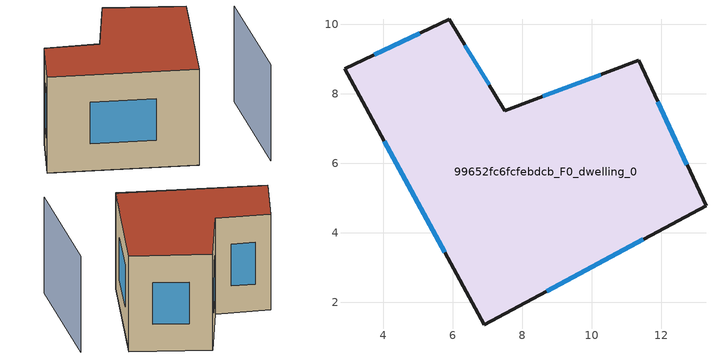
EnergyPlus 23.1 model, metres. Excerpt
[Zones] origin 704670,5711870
99652fc6fcfebdcb_F0_dwelling_0
 floor ground (EU_floor_Construction): 13.28,4.78 11.34,8.96 7.49,7.52 5.89,10.15 2.88,8.72 6.9,1.36 z0
 wall outside (EU_wall_Construction): 13.28,4.78 6.9,1.36 2.88,8.72 5.89,10.15 7.49,7.52 11.34,8.96 13.28,4.78 z0:6
 window (EU_Window_Construction): 11.48,3.81 8.71,2.33 / 5.76,3.44 4.02,6.64 / 3.73,9.13 5.04,9.75 / 6.34,9.4 7.04,8.26 / 8.58,7.93 10.25,8.56 / 11.89,7.78 12.74,5.96 z1.7:4.3
 roof outside (EU_roof_Construction): 11.34,8.96 13.28,4.78 6.9,1.36 2.88,8.72 5.89,10.15 7.49,7.52 z6
shading: 8.84,-2.08 14.3,2.33 z0:6
[Building]
EU S2 Campaign: North Axis=0; Terrain=City; Solar Distribution=FullExterior
[Site:Location]
London: Latitude=51.5; Longitude=-0.5; Time Zone=0; Elevation=25
[SizingPeriod:WeatherFileDays]
AnnualSizingPeriod: Begin Month=1; Begin Day of Month=1; End Month=12; End Day of Month=31; Day of Week for Start Day=Monday; Use Weather File Daylight Saving Period=No; Use Weather File Rain and Snow Indicators=No
[MATERIAL]
EU_InternalMass_Material: Roughness=MediumRough; Thickness=0.1; Conductivity=1; Density=1800; Specific Heat=900; Thermal Absorptance=0.9; Solar Absorptance=0.7; Visible Absorptance=0.7
[MATERIAL:NOMASS] Roughness=MediumRough; Thermal Absorptance=0.9; Solar Absorptance=0.7; Visible Absorptance=0.7
Name | Thermal Resistance
EU_wall_NoMass | 0.555556
EU_roof_NoMass | 0.510204
EU_floor_NoMass | 1.43678
[WINDOWMATERIAL:SIMPLEGLAZINGSYSTEM]
EU_Window_SimpleGlazing: UFactor=3.96; Solar Heat Gain Coefficient=0.85; Visible Transmittance=0.85
[CONSTRUCTION]
EU_wall_Construction: EU_wall_NoMass
EU_roof_Construction: EU_roof_NoMass
EU_floor_Construction: EU_floor_NoMass
EU_InternalMass_Construction: EU_InternalMass_Material
EU_Window_Construction: EU_Window_SimpleGlazing
[ZONE]
99652fc6fcfebdcb_F0_dwelling_0: Type=1; Multiplier=1; Ceiling Height=autocalculate; Volume=286.737; Floor Area=autocalculate; Part of Total Floor Area=Yes
[INTERNALMASS]
99652fc6fcfebdcb_F0_dwelling_0_EU_InternalMass: Construction=EU_InternalMass_Construction; Zone or ZoneList=99652fc6fcfebdcb_F0_dwelling_0; Surface Area=47.7896
[OTHEREQUIPMENT]
EU_Step8_InternalGain_99652fc6fcfebdcb_F0_dwelling_0_f000: Fuel Type=Electricity; Zone or ZoneList or Space or SpaceList=99652fc6fcfebdcb_F0_dwelling_0; Schedule=EU_Step8_GainSchedule_99652fc6fcfebdcb_F0_dwelling_0_f000; Design Level Calculation Method=Watts/Area; Power per Zone Floor Area=1; Fraction Latent=0; Fraction Radiant=0; Fraction Lost=0; Carbon Dioxide Generation Rate=0; EndUse Subcategory=EU_Step8_InternalGains
[ZONEVENTILATION:DESIGNFLOWRATE]
EU_ConstantAir_99652fc6fcfebdcb_F0_dwelling_0: Zone or ZoneList or Space or SpaceList=99652fc6fcfebdcb_F0_dwelling_0; Schedule=EU_AlwaysOn; Design Flow Rate Calculation Method=AirChanges/Hour; Air Changes per Hour=0.48; Ventilation Type=Natural; Fan Pressure Rise=0; Fan Total Efficiency=1; Constant Term Coefficient=1; Temperature Term Coefficient=0; Velocity Term Coefficient=0; Velocity Squared Term Coefficient=0; Minimum Indoor Temperature=-100; Maximum Indoor Temperature=100; Delta Temperature=-100; Minimum Outdoor Temperature=-100; Maximum Outdoor Temperature=100; Maximum Wind Speed=40
[HVACTEMPLATE:THERMOSTAT]
EU_HeatOnly_99652fc6fcfebdcb_F0_dwelling_0: Constant Heating Setpoint=20; Constant Cooling Setpoint=50
[HVACTEMPLATE:ZONE:IDEALLOADSAIRSYSTEM]
99652fc6fcfebdcb_F0_dwelling_0: Template Thermostat=EU_HeatOnly_99652fc6fcfebdcb_F0_dwelling_0; System Availability Schedule=EU_AlwaysOn; Maximum Heating Supply Air Temperature=50; Minimum Cooling Supply Air Temperature=13; Maximum Heating Supply Air Humidity Ratio=0.0156; Minimum Cooling Supply Air Humidity Ratio=0.0077; Heating Limit=NoLimit; Cooling Limit=NoLimit; Heating Availability Schedule=EU_AlwaysOn; Cooling Availability Schedule=EU_CoolingOff; Dehumidification Control Type=ConstantSensibleHeatRatio; Cooling Sensible Heat Ratio=0.7; Dehumidification Setpoint=60; Humidification Control Type=None; Humidification Setpoint=30; Outdoor Air Method=None; Outdoor Air Flow Rate per Person=0.00944; Outdoor Air Flow Rate per Zone Floor Area=0; Outdoor Air Flow Rate per Zone=0; Demand Controlled Ventilation Type=None; Outdoor Air Economizer Type=NoEconomizer; Heat Recovery Type=None; Sensible Heat Recovery Effectiveness=0.7; Latent Heat Recovery Effectiveness=0.65
[SIZING:ZONE]
99652fc6fcfebdcb_F0_dwelling_0: Zone Cooling Design Supply Air Temperature Input Method=SupplyAirTemperature; Zone Cooling Design Supply Air Temperature=13; Zone Heating Design Supply Air Temperature Input Method=SupplyAirTemperature; Zone Heating Design Supply Air Temperature=50; Zone Cooling Design Supply Air Humidity Ratio=0.008; Zone Heating Design Supply Air Humidity Ratio=0.008; Cooling Design Air Flow Method=DesignDay; Cooling Design Air Flow Rate=0; Cooling Minimum Air Flow per Zone Floor Area=0.000762; Cooling Minimum Air Flow=0; Cooling Minimum Air Flow Fraction=0.2; Heating Design Air Flow Method=DesignDay; Heating Design Air Flow Rate=0; Heating Maximum Air Flow per Zone Floor Area=0.002032; Heating Maximum Air Flow=0.141576; Heating Maximum Air Flow Fraction=0.3; Account for Dedicated Outdoor Air System=No; Dedicated Outdoor Air System Control Strategy=NeutralSupplyAir; Dedicated Outdoor Air Low Setpoint Temperature for Design=autosize; Dedicated Outdoor Air High Setpoint Temperature for Design=autosize; Zone Load Sizing Method=Sensible Load Only No Latent Load; Zone Latent Cooling Design Supply Air Humidity Ratio Input Method=HumidityRatioDifference; Zone Cooling Design Supply Air Humidity Ratio Difference=0.005; Zone Latent Heating Design Supply Air Humidity Ratio Input Method=HumidityRatioDifference; Zone Humidification Design Supply Air Humidity Ratio Difference=0.005
[SCHEDULE:CONSTANT]
Name | Hourly Value
EU_AlwaysOn | 1
EU_CoolingOff | 0
[SCHEDULE:FILE]
EU_Step8_GainSchedule_99652fc6fcfebdcb_F0_dwelling_0_f000: File=../../schedules/99652fc6fcfebdcb/99652fc6fcfebdcb_F0_dwelling_0_f000_gain.csv; Column Number=1; Rows to Skip at Top=0; Number of Hours of Data=8760; Column Separator=Comma; Interpolate to Timestep=No; Minutes per Item=60; Adjust Schedule for Daylight Savings=Yes
